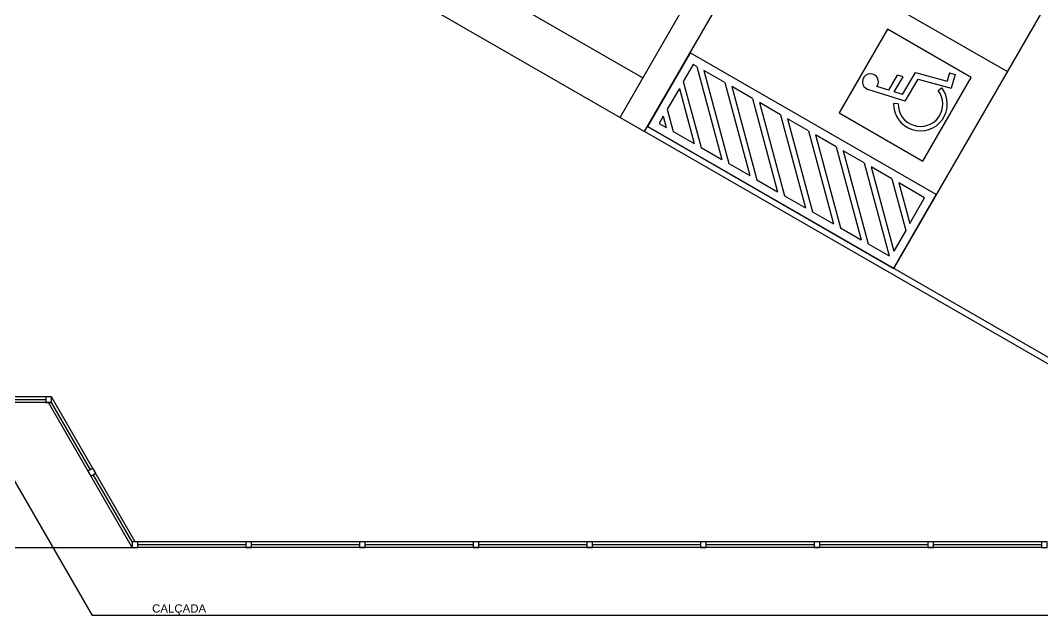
# Model space of a CAD drawing. Extents: x 210 to 779, y 61 to 241.
# Drawn here: x 330.51 to 348.49, y 93.15 to 103.63 of the extents above; entities that cross this region are included whole.
import ezdxf

# ---------------------------------------------------------------- set-up
doc = ezdxf.new("R2010")
doc.units = 0
doc.header["$LTSCALE"] = 2
doc.linetypes.add('TRACEJADO_G', pattern=[0.375, 0.25, -0.125])
doc.layers.get('0').update_dxf_attribs({"linetype": 'CONTINUOUS'})
for name, color, linetype in [('A-PISOS-CTEL', 2, 'TRACEJADO_G'), ('A-PISOS-NIVEL', 1, 'CONTINUOUS'), ('AR-PIS', 1, 'CONTINUOUS'), ('ARQ-PIS-VISTA', 8, 'CONTINUOUS'), ('ARQ-TXT-1_075', 2, 'CONTINUOUS'), ('PORTAL_VTA_PROX', 1, 'CONTINUOUS')]:
    doc.layers.add(name, color=color, linetype=linetype)
doc.styles.add('ESC-50-A20', font='arial.ttf', dxfattribs={"height": 0.1})

# ---------------------------------------------------------------- blocks, each defined once
blk = doc.blocks.new('Paraplegico')
at = {"color": 253}
for p, q in [((134, 171.8), (119.2, 239.1)), ((136.5, 206.8), (131.9, 228.1)), ((136.5, 206.8), (167.2, 206.8)), ((169.4, 196.8), (167.2, 206.8)), ((124.1, 180.5), (120.3, 187.6)), ((138.7, 196.8), (169.4, 196.8)), ((142, 181.8), (138.7, 196.8)), ((142, 181.8), (186.9, 181.8)), ((186.9, 181.8), (201.5, 125.6)), ((134, 171.8), (179.2, 171.8)), ((179.2, 171.8), (194.3, 113.5)), ((179.3, 131.3), (186.7, 128.3)), ((216.3, 129.2), (201.5, 125.6)), ((216.3, 129.2), (218.8, 119.6)), ((218.8, 119.6), (194.3, 113.5))]:
    blk.add_line(p, q, dxfattribs=at)
for centre, radius, start, end in [((133, 242.1), 14.1, 265.5481, 192.3635), ((143, 146.1), 47.2, 118.7728, 337.7713), ((143, 146.1), 39.2, 118.7728, 337.7713)]:
    blk.add_arc(centre, radius, start, end, dxfattribs=at)

msp = doc.modelspace()

# ---------------------------------------------------------------- linework, layer by layer
at = {"color": 251}
for points in [[(330.955, 96.902), (331.055, 96.902), (331.055, 97.002), (330.955, 97.002)], [(331.694, 95.696), (331.744, 95.61), (331.83, 95.66), (331.78, 95.746)], [(332.469, 94.354), (332.569, 94.354), (332.569, 94.454), (332.469, 94.454)], [(332.469, 94.354), (332.569, 94.354), (332.569, 94.454), (332.469, 94.454)], [(334.469, 94.354), (334.569, 94.354), (334.569, 94.454), (334.469, 94.454)], [(334.469, 94.354), (334.569, 94.354), (334.569, 94.454), (334.469, 94.454)], [(336.469, 94.354), (336.569, 94.354), (336.569, 94.454), (336.469, 94.454)], [(338.469, 94.354), (338.569, 94.354), (338.569, 94.454), (338.469, 94.454)], [(340.469, 94.354), (340.569, 94.354), (340.569, 94.454), (340.469, 94.454)], [(342.469, 94.354), (342.569, 94.354), (342.569, 94.454), (342.469, 94.454)], [(344.469, 94.354), (344.569, 94.354), (344.569, 94.454), (344.469, 94.454)], [(346.469, 94.354), (346.569, 94.354), (346.569, 94.454), (346.469, 94.454)], [(348.469, 94.354), (348.569, 94.354), (348.569, 94.454), (348.469, 94.454)]]:
    msp.add_lwpolyline(points, close=True, dxfattribs=at)
at = {"layer": 'A-PISOS-CTEL', "color": 251, "linetype": 'TRACEJADO_G', "ltscale": 150}
msp.add_line((320.569, 94.354), (332.469, 94.354), dxfattribs=at)
at = {"layer": 'A-PISOS-NIVEL', "color": 251}
for p, q in [((341.489, 101.676), (347.235, 111.638)), ((351.566, 109.14), (345.87, 99.265)), ((333.024, 106.559), (341.489, 101.676)), ((347.869, 102.73), (343.537, 105.228)), ((337.538, 104.879), (341.455, 102.619)), ((342.592, 104.59), (341.056, 101.926)), ((349.885, 96.833), (341.489, 101.676)), ((349.935, 96.921), (341.539, 101.764)), ((349.261, 93.154), (331.776, 93.154))]:
    msp.add_line(p, q, dxfattribs=at)
at = {"layer": 'AR-PIS', "color": 251, "ltscale": 10}
for p, q in [((330.955, 96.952), (329.587, 96.952)), ((331.737, 95.721), (331.055, 96.902)), ((332.469, 94.454), (331.787, 95.635)), ((332.569, 94.404), (334.469, 94.404)), ((332.569, 94.404), (334.469, 94.404)), ((334.569, 94.404), (336.469, 94.404)), ((336.569, 94.404), (338.469, 94.404)), ((338.569, 94.404), (340.469, 94.404)), ((340.569, 94.404), (342.469, 94.404)), ((342.569, 94.404), (344.469, 94.404)), ((344.569, 94.404), (346.469, 94.404)), ((346.569, 94.404), (348.469, 94.404))]:
    msp.add_line(p, q, dxfattribs=at)
at = {"layer": 'ARQ-PIS-VISTA', "color": 251}
for p, q in [((346.619, 100.564), (342.288, 103.062)), ((342.343, 102.857), (342.169, 102.556)), ((342.409, 102.819), (342.343, 102.857)), ((342.409, 102.819), (342.849, 101.18)), ((342.899, 102.537), (342.532, 102.749)), ((342.532, 102.749), (342.972, 101.11)), ((342.169, 102.556), (342.482, 101.392)), ((342.899, 102.537), (343.339, 100.898)), ((342.099, 102.433), (341.887, 102.066)), ((342.099, 102.433), (342.359, 101.463)), ((343.389, 102.254), (343.022, 102.466)), ((343.022, 102.466), (343.462, 100.827)), ((343.389, 102.254), (343.829, 100.615)), ((343.879, 101.971), (343.512, 102.183)), ((343.512, 102.183), (343.952, 100.544)), ((341.887, 102.066), (341.992, 101.675)), ((343.879, 101.971), (344.319, 100.332)), ((341.816, 101.943), (341.744, 101.818)), ((341.744, 101.818), (341.869, 101.746)), ((341.816, 101.943), (341.869, 101.746)), ((344.369, 101.689), (344.002, 101.901)), ((344.002, 101.901), (344.442, 100.262)), ((341.992, 101.675), (342.359, 101.463)), ((344.369, 101.689), (344.809, 100.05)), ((344.859, 101.406), (344.492, 101.618)), ((344.492, 101.618), (344.932, 99.979)), ((342.482, 101.392), (342.849, 101.18)), ((344.859, 101.406), (345.299, 99.767)), ((345.349, 101.124), (344.982, 101.335)), ((344.982, 101.335), (345.422, 99.696)), ((342.972, 101.11), (343.339, 100.898)), ((345.349, 101.124), (345.789, 99.484)), ((345.839, 100.841), (345.472, 101.053)), ((345.472, 101.053), (345.871, 99.566)), ((343.462, 100.827), (343.829, 100.615)), ((345.839, 100.841), (346.083, 99.934)), ((346.415, 100.509), (345.962, 100.77)), ((345.962, 100.77), (346.153, 100.056)), ((343.952, 100.544), (344.319, 100.332)), ((346.153, 100.056), (346.415, 100.509)), ((344.442, 100.262), (344.809, 100.05)), ((344.932, 99.979), (345.299, 99.767)), ((346.083, 99.934), (345.871, 99.566)), ((345.422, 99.696), (345.789, 99.484))]:
    msp.add_line(p, q, dxfattribs=at)
for points in [[(346.382, 101.153), (347.231, 102.625), (345.759, 103.475), (344.909, 102.002)], [(342.288, 103.062), (341.539, 101.763), (345.87, 99.265), (346.619, 100.564)]]:
    msp.add_lwpolyline(points, close=True, dxfattribs=at)
at = {"layer": 'PORTAL_VTA_PROX', "color": 251}
for p, q in [((331.055, 97.002), (328.019, 97.002)), ((332.526, 94.454), (331.055, 97.002)), ((331.055, 96.902), (328.019, 96.902)), ((332.469, 94.354), (330.998, 96.902)), ((331.776, 93.154), (330.334, 95.652)), ((348.469, 94.454), (332.569, 94.454)), ((348.469, 94.354), (332.569, 94.354))]:
    msp.add_line(p, q, dxfattribs=at)

# ---------------------------------------------------------------- block references
at = {"layer": 'ARQ-PIS-VISTA', "color": 251, "xscale": 0.01, "yscale": 0.01, "zscale": 0.01, "rotation": 60.02279565092205}
msp.add_blockref('Paraplegico', (346.893, 100.188), dxfattribs=at)

# ---------------------------------------------------------------- texts
at = {"layer": 'ARQ-TXT-1_075', "color": 251, "style": 'ESC-50-A20'}
msp.add_text('CALÇADA ', height=0.144, dxfattribs=at).set_placement((332.823, 93.207))

doc.saveas('drawing.dxf')
